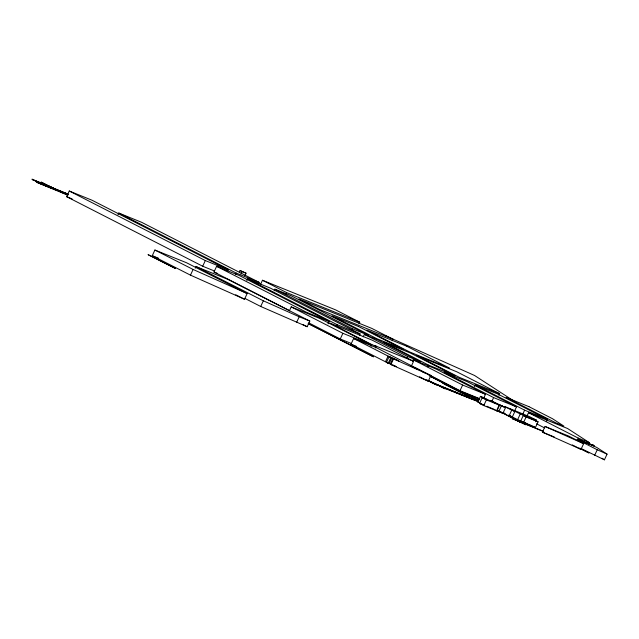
<?xml version="1.0" encoding="UTF-8"?>
<svg xmlns="http://www.w3.org/2000/svg" width="639" height="639" viewBox="0 0 639 639"><rect width="100%" height="100%" fill="white"/><g stroke="black" fill="none" stroke-linecap="round" stroke-linejoin="round"><path stroke-width="0.96" d="M214.568 271.048L202.699 266.239L66.64 196.684L69.26 191.013L92.096 200.263L228.155 269.81L227.404 271.431M118.023 214.664L118.774 213.035L141.61 222.292L259.122 282.366L258.372 283.988M152.266 255.712L154.894 250.033L186.508 262.741L247.141 293.565L244.521 299.244L190.478 275.137L152.266 255.712L158.592 258.252M190.478 275.137L193.098 269.458L154.894 250.033M195.27 268.188L196.021 266.567L227.564 279.235L309.795 321.05L307.175 326.729L260.72 306.472L244.777 298.365M202.699 266.239L205.319 260.56L228.155 269.81M289.443 310.586L213.993 272.014L216.613 266.335L239.457 275.593L329.117 321.425L327.991 323.861M235.535 274.73L236.286 273.109L259.122 282.366M239.329 272.158L240.072 270.537L246.039 273.165L244.913 275.601M241.023 274.027L242.149 271.591L246.039 273.165M246.838 280.505L247.589 278.884L270.425 288.141L360.092 333.981L359.342 335.603M260.592 284.315L262.461 280.257L335.603 309.875L359.733 322.208L358.982 323.829M260.72 306.472L263.34 300.793L196.021 266.567M274.155 290.817L274.906 289.195L291.168 295.777L368.735 335.403L352.464 328.813L274.906 289.195M285.849 294.212L286.599 292.59L359.733 322.208M289.331 310.945L291.208 306.888L319.748 318.454L371.427 344.86L342.887 333.302L291.208 306.888M296.576 322.471L299.204 316.792L309.795 321.05M336.497 326.345L337.24 324.724L360.092 333.981M308.733 322.863L340.267 338.982L342.887 333.302M351.714 330.435L352.464 328.813M391.475 364.214L385.461 361.778L351.019 344.173L353.647 338.494L376.571 347.784L460.008 390.709L479.21 398.496M363.24 336.801L364.366 334.365L377.337 339.613L420.542 361.674L407.57 356.426L364.366 334.365M371.075 346.21L371.818 344.589L376.171 346.346L375.42 347.967M392.13 340.787L392.881 339.165L371.754 328.374L298.924 298.908L320.035 309.691L392.881 339.165M385.461 361.778L388.089 356.099L394.103 358.535L398.904 360.987L392.929 358.567L390.301 364.246L428.258 381.219L430.878 375.54L414.999 367.657M389.079 356.666L391.795 357.944L389.175 363.623L386.459 362.345L389.079 356.666L390.03 357.041M388.224 363.24L390.844 357.56L391.795 357.944M390.916 364.557L393.536 358.878L392.929 358.567M406.819 358.048L407.57 356.426M412.435 361.37L413.185 359.749L436.046 369.022L485.488 394.295L483.619 398.353M411.332 366.179L413.585 361.315L372.273 340.204L329.764 322.983L371.818 344.589M427.842 366.746L428.585 365.125L455.168 375.884L410.15 352.896L383.576 342.137L428.585 365.125M460.008 390.709L462.628 385.029L485.488 394.295M474.418 386.499L475.168 384.878L498.029 394.143L547.479 419.424L546.728 421.045M482.677 404.519L477.844 402.043L480.464 396.364L495.409 403.097M498.436 404.519L502.837 406.308L490.361 400.397L499.578 405.23L496.958 410.909L483.771 405.565L479.538 403.401L482.157 397.722L487.469 399.878L480.464 396.364M483.771 405.565L486.399 399.886L499.578 405.23M491.742 401.651L493.62 397.594L516.488 406.867L514.611 410.917M498.907 395.309L499.658 393.688L456.789 371.786L416.644 355.532L459.513 377.433L499.658 393.688M497.006 409.743L499.251 404.87L505.537 407.642L502.909 413.321L496.631 410.55L502.909 413.321M498.739 411.628L501.359 405.949L505.537 407.642M514.89 411.428L511.735 410.15L509.115 415.829L512.262 417.107L514.89 411.428L510.249 409.056L520.266 413.976L535.977 420.35M509.491 415.486L517.638 419.655L520.266 413.976M522.75 414.216L524.619 410.158L547.479 419.424M535.722 421.804L536.464 420.182L532.543 418.593L538.078 421.828L535.458 427.507L520.625 421.189L523.253 415.518L535.218 420.366M523.493 422.659L526.113 416.979L538.078 421.828M527.023 415.925L528.525 412.682L567.584 428.513L589.19 442.539L588.439 444.161M542.415 432.148L545.043 426.477L568.75 436.086L583.623 443.69L581.003 449.361L542.415 432.148L554.277 436.956M577.536 439.744L578.287 438.122L589.19 442.539M594.605 455.439L597.233 449.76L577.121 439.48L586.267 443.178L579.397 439.672L596.682 447.404L607.05 454.137L604.43 459.816L581.498 448.73M593.647 445.766L587.56 442.955L592.792 445.223M50.617 186.876L31.95 179.184L33.587 179.966M67.678 194.751L62.446 192.682M37.573 182.658L67.438 195.047M386.459 362.345L389.175 363.623M483.483 404.926L484.138 405.19M478.435 401.532L443.226 387.346C434.855 384.039 449.928 391.308 443.674 387.921L477.932 401.556M67.886 194.2L32.693 179.751L68.046 194.048M35.361 181.22L68.101 194.488M36.032 181.652L68.293 194.727M36.719 182.099L68.093 194.815M37.397 182.538L52.486 188.657M66.64 196.684L72.119 198.905M213.993 272.014L217.643 273.492M329.117 321.425L306.273 312.167L216.613 266.335M413.585 361.315L374.374 345.435L376.171 346.346M340.267 338.982L351.314 343.455M351.019 344.173L356.506 346.394M479.186 398.864L455.855 389.463L478.228 400.541M479.426 399.183L457.324 390.205L429.871 376.179M390.301 364.246L396.276 366.666M432.172 382.537L468.547 397.306M432.172 382.529C423.345 378.871 445.878 389.455 432.172 382.681L473.339 399.639L472.053 399.103M477.844 402.043L479.434 402.69M502.765 412.506L505.145 413.465M479.538 403.401L483.963 405.198M491.91 408.417L486.806 406.276L487.485 406.548M496.687 410.558L499.331 411.628M517.638 419.655L521.336 421.157M523.189 421.908L525.961 423.026M520.625 421.189L531.672 425.67M543.485 431.309L512.198 418.649L543.693 431.613M56.959 189.975L66.887 194.064M384.894 335.483L474.601 375.508L515.162 401.851M193.098 269.458L247.141 293.565M263.34 300.793L299.204 316.792M393.536 358.878L430.878 375.54M545.043 426.477L583.623 443.69M597.233 449.76L607.05 454.137M518.285 421.109C513.756 419.056 522.422 423.258 525.977 424.775L500.816 411.891M518.365 421.301L519.755 421.86L498.843 411.093M478.771 400.645L477.077 399.918L478.467 400.885M478.02 400.294L430.646 376.171M447.827 385.157L442.779 383.208L461.933 393.145L470.512 396.811L445.647 384.654C454.313 387.402 439.185 381.659 447.819 385.157L430.071 376.067M302.75 324.476L307.175 326.729M235.735 294.779L244.521 299.244M240.072 270.537L242.149 271.591M48.979 186.141L54.155 188.601L41.096 182.091L48.963 186.133M428.186 380.397L443.514 387.865L426.564 379.774M308.19 323.422L373.527 356.818L308.341 323.701M475.168 384.878L524.619 410.158M528.525 412.682L578.287 438.122M516.488 406.867L467.061 381.587L444.185 372.321L493.62 397.594M536.464 420.182L529.539 416.644L504.594 406.508L511.735 410.15M262.461 280.257L286.599 292.59M523.253 415.518L526.113 416.979M413.185 359.749L462.628 385.029M536.568 423.809L544.564 427.898M499.251 404.87L501.359 405.949M482.157 397.722L486.399 399.886M579.693 448.163L588.998 452.955L579.509 448.282M118.774 213.035L236.286 273.109M247.589 278.884L337.24 324.724M572.248 444.896L581.003 449.361M532.591 426.037L535.458 427.507M508.396 415.126L512.262 417.107M69.26 191.013L205.319 260.56M411.173 366.027L418.265 369.654M422.699 371.914L424.472 372.825M428.905 375.085L451.062 386.403M411.149 366.203L412.922 367.113M492.581 408.553L496.958 410.909M353.647 338.494L388.089 356.099M419.583 376.786L428.258 381.219M393.081 365.029L395.477 366.259M592.864 445.263L593.671 445.718M602.034 458.259L604.43 459.816M148.176 254.713L175.238 268.356L148.176 254.713M51.408 187.315L54.075 188.593L51.408 187.315M358.447 326.481L332.008 315.778L377.05 338.782L403.489 349.477L358.447 326.481M406.652 346.194L366.738 330.051L409.783 352.025L449.688 368.176L406.652 346.194M528.916 406.652L506.08 397.402L555.85 422.85L563.87 426.093L552.495 418.713L528.916 406.652M593.327 445.223L592.153 444.752L594.222 445.806L593.327 445.223"/></g></svg>
